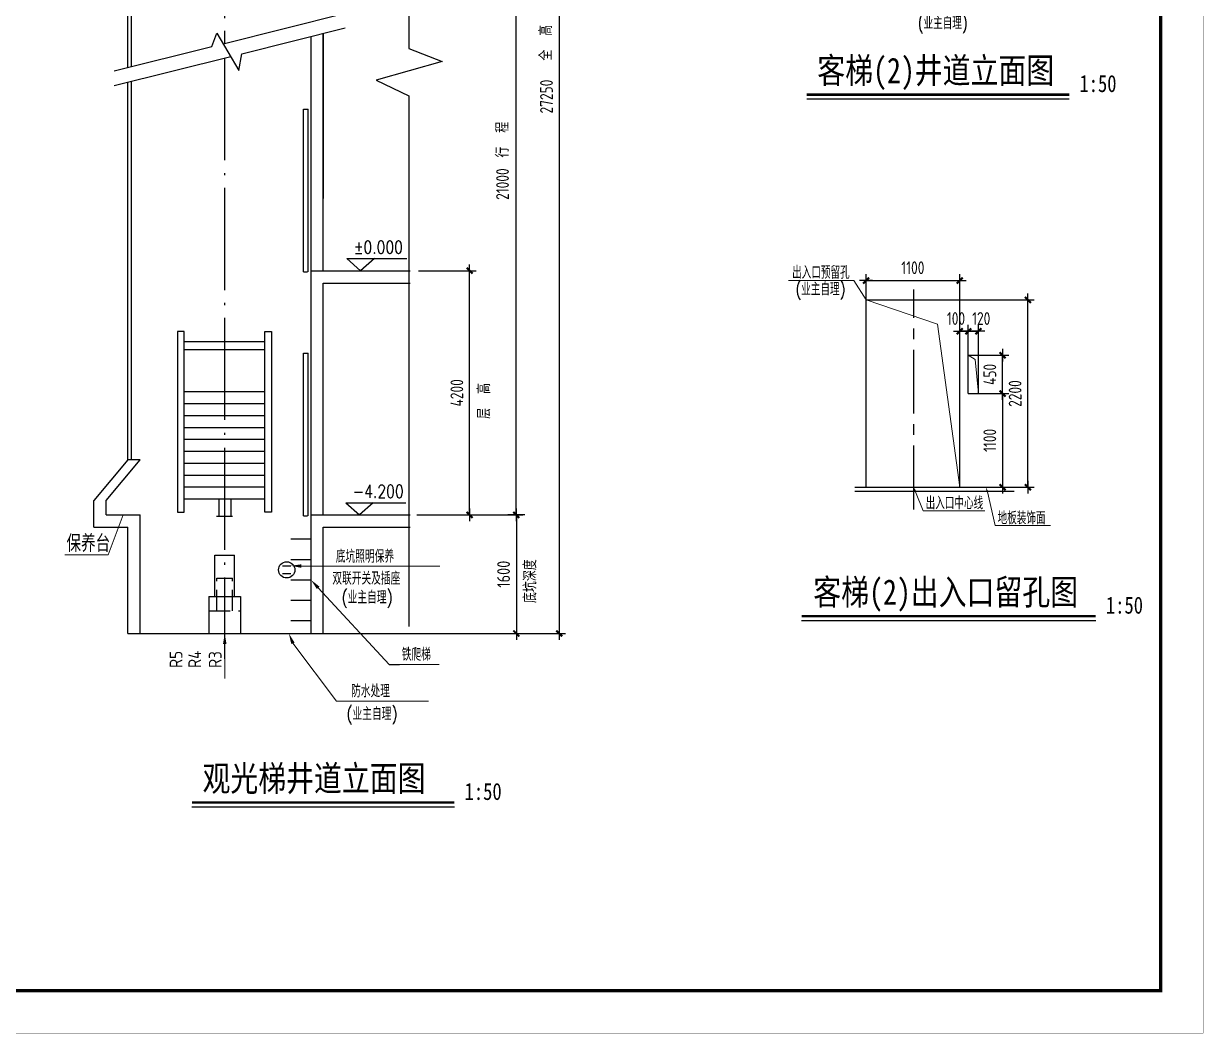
# Model space of a CAD drawing. Extents: x 185540 to 253404, y 138157 to 180211.
# Drawn here: x 239552 to 253404, y 138157 to 150015 of the extents above; entities that cross this region are included whole.
import ezdxf

# ---------------------------------------------------------------- set-up
doc = ezdxf.new("R2010")
doc.units = 0
doc.header["$LTSCALE"] = 1000
doc.header["$MEASUREMENT"] = 0
for name, pattern in [('ACAD_ISO04W100', [30.5, 24, -3, 0.5, -3]), ('CENTER2', [1.125, 0.75, -0.125, 0.125, -0.125]), ('DASH', [0.35, 0.25, -0.1])]:
    doc.linetypes.add(name, pattern=pattern)
doc.layers.get('0').update_dxf_attribs({"linetype": 'CONTINUOUS'})
doc.layers.get('DEFPOINTS').update_dxf_attribs({"linetype": 'CONTINUOUS'})
for name, color, linetype in [('1', 8, 'CONTINUOUS'), ('DIM', 4, 'CONTINUOUS'), ('LOUTI', 3, 'CONTINUOUS'), ('MAIN', 7, 'CONTINUOUS'), ('TC', 8, 'CONTINUOUS'), ('WALL', 1, 'CONTINUOUS'), ('WINDOW', 4, 'CONTINUOUS'), ('WINDOWS', 4, 'CONTINUOUS'), ('WZ', 1, 'CONTINUOUS')]:
    doc.layers.add(name, color=color, linetype=linetype)
doc.layers.add('AXIS', color=3, linetype='CONTINUOUS', lineweight=9)
doc.styles.add('DIM_FONT', font='tssdeng.shx', dxfattribs={"width": 0.8, "bigfont": 'tssdchn.shx'})
doc.styles.add('H1', font='SimSun.ttf')
doc.styles.get("Standard").update_dxf_attribs({"font": 'txt.shx', "width": 0.8, "height": 260, "bigfont": 'china.shx'})
doc.styles.add('TSS', font='tssdeng.shx', dxfattribs={"width": 0.85, "bigfont": 'tssdchn.shx'})
doc.dimstyles.new('DIMN-200', dxfattribs={"dimtxt": 300, "dimasz": 1, "dimexe": 250, "dimexo": 0, "dimgap": 150, "dimtad": 1, "dimdec": 0, "dimdsep": 46, "dimtxsty": 'DIM_FONT', "dimblk": '_DIMX', "dimcen": 2.5, "dimclrd": 256, "dimclre": 256, "dimclrt": 4, "dimadec": 0, "dimazin": 0, "dimtfac": 1, "dimtdec": 0, "dimtix": 1, "dimtmove": 2, "dimatfit": 3, "dimldrblk": '_DIMX', "dimfxl": 0, "dimtolj": 1, "dimtzin": 0, "dimarcsym": 0})
doc.dimstyles.new('NORMAL', dxfattribs={"dimtxt": 450, "dimasz": 1, "dimexe": 150, "dimexo": 0, "dimgap": 150, "dimtad": 1, "dimdec": 0, "dimzin": 0, "dimdsep": 46, "dimtxsty": 'DIM_FONT', "dimblk1": '1', "dimblk2": '1', "dimsah": 1, "dimcen": 0, "dimclrd": 4, "dimclre": 4, "dimclrt": 4, "dimadec": 0, "dimazin": 0, "dimtfac": 1, "dimtdec": 0, "dimtmove": 0, "dimatfit": 3, "dimldrblk": '1', "dimfxl": 0, "dimtolj": 1, "dimtzin": 0, "dimarcsym": 0})
doc.dimstyles.get("Standard").update_dxf_attribs({"dimtxt": 300, "dimasz": 1, "dimexe": 150, "dimexo": 0, "dimgap": 150, "dimtad": 1, "dimdec": 0, "dimzin": 0, "dimdsep": 46, "dimtxsty": 'Standard', "dimblk1": '_DIMX', "dimblk2": '_DIMX', "dimsah": 1, "dimcen": 200, "dimclrd": 256, "dimclre": 256, "dimclrt": 4, "dimadec": 0, "dimazin": 0, "dimtfac": 1, "dimtdec": 0, "dimtix": 1, "dimtmove": 2, "dimatfit": 3, "dimldrblk": '_DIMX', "dimfxl": 0, "dimtolj": 1, "dimtzin": 0, "dimarcsym": 0})

# ---------------------------------------------------------------- blocks, each defined once
blk = doc.blocks.new('_DIMX')
blk.add_line((-150, 0), (150, 0))
at = {"const_width": 50}
blk.add_lwpolyline([(-70, -70), (70, 70)], dxfattribs=at)
blk = doc.blocks.new('*D116')
at = {"linetype": 'ByBlock'}
for p, q in [((282683, 129082), (283558, 129082)), ((283483, 126883), (283483, 129082)), ((282683, 126882), (283558, 126882))]:
    blk.add_line(p, q, dxfattribs=at)
at = {"layer": 'DEFPOINTS', "color": 0, "linetype": 'ByBlock'}
for p in [(282683, 129082), (283483, 129082), (282683, 126882)]:
    blk.add_point(p, dxfattribs=at)
at = {"linetype": 'ByBlock', "xscale": 0.5, "yscale": 0.5, "zscale": 0.5}
for p, rotation in [((283483, 129082), 90), ((283483, 126882), 270)]:
    blk.add_blockref('_DIMX', p, dxfattribs=dict(at, rotation=rotation))
at = {"color": 4, "linetype": 'ByBlock', "insert": (283333, 127982), "char_height": 150, "attachment_point": 5, "rotation": 90, "style": 'DIM_FONT'}
blk.add_mtext('\\A1;2200', dxfattribs=at)
blk = doc.blocks.new('*D115')
at = {"linetype": 'ByBlock'}
for p, q in [((282903, 127982), (283261, 127982)), ((283186, 127982), (283186, 126883)), ((282683, 126882), (283261, 126882))]:
    blk.add_line(p, q, dxfattribs=at)
at = {"layer": 'DEFPOINTS', "color": 0, "linetype": 'ByBlock'}
for p in [(282903, 127982), (282683, 126882), (283186, 126882)]:
    blk.add_point(p, dxfattribs=at)
at = {"linetype": 'ByBlock', "xscale": 0.5, "yscale": 0.5, "zscale": 0.5}
for p, rotation in [((283186, 127982), 90), ((283186, 126882), 270)]:
    blk.add_blockref('_DIMX', p, dxfattribs=dict(at, rotation=rotation))
at = {"color": 4, "linetype": 'ByBlock', "insert": (283036, 127432), "char_height": 150, "attachment_point": 5, "rotation": 90, "style": 'DIM_FONT'}
blk.add_mtext('\\A1;1100', dxfattribs=at)
blk = doc.blocks.new('*D118')
at = {"linetype": 'ByBlock'}
for p, q in [((282903, 128432), (283261, 128432)), ((283186, 128433), (283186, 128433)), ((283186, 127982), (283186, 128432)), ((282903, 127982), (283261, 127982)), ((283186, 127982), (283186, 127981))]:
    blk.add_line(p, q, dxfattribs=at)
at = {"layer": 'DEFPOINTS', "color": 0, "linetype": 'ByBlock'}
for p in [(282903, 128432), (283186, 128432), (282903, 127982)]:
    blk.add_point(p, dxfattribs=at)
at = {"linetype": 'ByBlock', "xscale": 0.5, "yscale": 0.5, "zscale": 0.5}
for p, rotation in [((283186, 128432), 270), ((283186, 127982), 90)]:
    blk.add_blockref('_DIMX', p, dxfattribs=dict(at, rotation=rotation))
at = {"color": 4, "linetype": 'ByBlock', "insert": (283036, 128207), "char_height": 150, "attachment_point": 5, "rotation": 90, "style": 'DIM_FONT'}
blk.add_mtext('\\A1;450', dxfattribs=at)
blk = doc.blocks.new('*D117')
at = {"linetype": 'ByBlock'}
for p, q in [((270627, 140283), (270627, 140585)), ((270628, 140510), (271727, 140510)), ((271727, 140283), (271727, 140585))]:
    blk.add_line(p, q, dxfattribs=at)
at = {"layer": 'DEFPOINTS', "color": 0, "linetype": 'ByBlock'}
for p in [(271727, 140510), (270627, 140283), (271727, 140283)]:
    blk.add_point(p, dxfattribs=at)
at = {"linetype": 'ByBlock', "xscale": 0.5, "yscale": 0.5, "zscale": 0.5, "rotation": 180}
blk.add_blockref('_DIMX', (270627, 140510), dxfattribs=at)
at = {"linetype": 'ByBlock', "xscale": 0.5, "yscale": 0.5, "zscale": 0.5}
blk.add_blockref('_DIMX', (271727, 140510), dxfattribs=at)
at = {"color": 4, "linetype": 'ByBlock', "insert": (271177, 140660), "char_height": 150, "attachment_point": 5, "style": 'DIM_FONT'}
blk.add_mtext('\\A1;1100', dxfattribs=at)
blk = doc.blocks.new('*D119')
at = {"linetype": 'ByBlock'}
for p, q in [((282682, 128713), (282682, 128713)), ((282683, 128432), (282683, 128788)), ((282783, 128713), (282683, 128713)), ((282783, 128713), (282683, 128713)), ((282783, 128432), (282783, 128788)), ((282783, 128713), (282784, 128713))]:
    blk.add_line(p, q, dxfattribs=at)
at = {"layer": 'DEFPOINTS', "color": 0, "linetype": 'ByBlock'}
for p in [(282683, 128713), (282683, 128432), (282783, 128432)]:
    blk.add_point(p, dxfattribs=at)
at = {"linetype": 'ByBlock', "xscale": 0.5, "yscale": 0.5, "zscale": 0.5}
blk.add_blockref('_DIMX', (282683, 128713), dxfattribs=at)
at = {"linetype": 'ByBlock', "xscale": 0.5, "yscale": 0.5, "zscale": 0.5, "rotation": 180}
blk.add_blockref('_DIMX', (282783, 128713), dxfattribs=at)
at = {"color": 4, "linetype": 'ByBlock', "insert": (282639, 128863), "char_height": 150, "attachment_point": 5, "style": 'DIM_FONT'}
blk.add_mtext('\\A1;100', dxfattribs=at)
blk = doc.blocks.new('*D120')
at = {"linetype": 'ByBlock'}
for p, q in [((282782, 128713), (282782, 128713)), ((282783, 128713), (282903, 128713)), ((282783, 128713), (282903, 128713)), ((282903, 128432), (282903, 128788)), ((282903, 128713), (282904, 128713))]:
    blk.add_line(p, q, dxfattribs=at)
at = {"layer": 'DEFPOINTS', "color": 0, "linetype": 'ByBlock'}
for p in [(282903, 128713), (282783, 128432), (282903, 128432)]:
    blk.add_point(p, dxfattribs=at)
at = {"linetype": 'ByBlock', "xscale": 0.5, "yscale": 0.5, "zscale": 0.5}
blk.add_blockref('_DIMX', (282783, 128713), dxfattribs=at)
at = {"linetype": 'ByBlock', "xscale": 0.5, "yscale": 0.5, "zscale": 0.5, "rotation": 180}
blk.add_blockref('_DIMX', (282903, 128713), dxfattribs=at)
at = {"color": 4, "linetype": 'ByBlock', "insert": (282935, 128863), "char_height": 150, "attachment_point": 5, "style": 'DIM_FONT'}
blk.add_mtext('\\A1;120', dxfattribs=at)
blk = doc.blocks.new('*D484')
at = {"linetype": 'ByBlock'}
for p, q in [((245051, 155463), (245916, 155463)), ((245841, 155463), (245841, 142854)), ((243506, 142854), (245916, 142854))]:
    blk.add_line(p, q, dxfattribs=at)
at = {"layer": 'DEFPOINTS', "color": 0, "linetype": 'ByBlock'}
for p in [(245051, 155463), (243506, 142854), (245841, 142854)]:
    blk.add_point(p, dxfattribs=at)
at = {"linetype": 'ByBlock', "xscale": 0.5, "yscale": 0.5, "zscale": 0.5}
for p, rotation in [((245841, 155463), 90), ((245841, 142854), 270)]:
    blk.add_blockref('_DIMX', p, dxfattribs=dict(at, rotation=rotation))
at = {"color": 4, "linetype": 'ByBlock', "insert": (245691, 149158), "char_height": 150, "attachment_point": 5, "rotation": 90, "style": 'DIM_FONT'}
blk.add_mtext('\\A1;27250', dxfattribs=at)
blk = doc.blocks.new('*D485')
at = {"linetype": 'ByBlock'}
for p, q in [((244387, 150999), (245412, 150999)), ((245337, 144246), (245337, 150999)), ((244168, 144246), (245412, 144246))]:
    blk.add_line(p, q, dxfattribs=at)
at = {"layer": 'DEFPOINTS', "color": 0, "linetype": 'ByBlock'}
for p in [(244387, 150999), (245337, 150999), (244168, 144246)]:
    blk.add_point(p, dxfattribs=at)
at = {"linetype": 'ByBlock', "xscale": 0.5, "yscale": 0.5, "zscale": 0.5}
for p, rotation in [((245337, 150999), 90), ((245337, 144246), 270)]:
    blk.add_blockref('_DIMX', p, dxfattribs=dict(at, rotation=rotation))
at = {"color": 4, "linetype": 'ByBlock', "insert": (245175, 148130), "char_height": 150, "attachment_point": 5, "rotation": 90, "style": 'DIM_FONT'}
blk.add_mtext('\\A1;21000', dxfattribs=at)
blk = doc.blocks.new('*D486')
at = {"linetype": 'ByBlock'}
for p, q in [((238764, 125908), (239439, 125908)), ((239364, 123041), (239364, 125907)), ((238913, 123041), (239439, 123041))]:
    blk.add_line(p, q, dxfattribs=at)
at = {"layer": 'DEFPOINTS', "color": 0, "linetype": 'ByBlock'}
for p in [(238764, 125908), (239364, 125908), (238913, 123041)]:
    blk.add_point(p, dxfattribs=at)
at = {"linetype": 'ByBlock', "xscale": 0.5, "yscale": 0.5, "zscale": 0.5}
for p, rotation in [((239364, 125908), 90), ((239364, 123041), 270)]:
    blk.add_blockref('_DIMX', p, dxfattribs=dict(at, rotation=rotation))
at = {"color": 4, "linetype": 'ByBlock', "insert": (239214, 124474), "char_height": 150, "attachment_point": 5, "rotation": 90, "style": 'DIM_FONT'}
blk.add_mtext('\\A1;4200', dxfattribs=at)
blk = doc.blocks.new('1')
at = {"layer": 'DIM'}
for p, q in [((-150, 0), (150, 0)), ((0, -200), (0, 200))]:
    blk.add_line(p, q, dxfattribs=at)
at = {"layer": 'DIM', "const_width": 45}
blk.add_lwpolyline([(-71, -71), (71, 71)], dxfattribs=at)
blk = doc.blocks.new('*D487')
at = {"color": 4, "linetype": 'ByBlock'}
for p, q in [((157487, 152893), (158713, 152893)), ((158638, 152892), (158638, 151501)), ((156323, 151501), (158713, 151501))]:
    blk.add_line(p, q, dxfattribs=at)
at = {"layer": 'DEFPOINTS', "color": 0, "linetype": 'ByBlock'}
for p in [(157487, 152893), (156323, 151501), (158638, 151501)]:
    blk.add_point(p, dxfattribs=at)
at = {"color": 4, "linetype": 'ByBlock', "xscale": 0.5, "yscale": 0.5, "zscale": 0.5}
for p, rotation in [((158638, 152893), 90), ((158638, 151501), 270)]:
    blk.add_blockref('1', p, dxfattribs=dict(at, rotation=rotation))
at = {"color": 4, "linetype": 'ByBlock', "insert": (158488, 152197), "char_height": 150, "attachment_point": 5, "rotation": 90, "style": 'TSS'}
blk.add_mtext('\\A1;1600', dxfattribs=at)

msp = doc.modelspace()

# ---------------------------------------------------------------- linework, layer by layer
at = {"color": 0, "linetype": 'ByBlock'}
msp.add_line((250543.1, 146197.5), (250543.1, 146363.9), dxfattribs=at)
for points, const_width in [([(253402.3, 138159.3), (193952.3, 138159.3), (193952.3, 180209.3), (253402.3, 180209.3)], 4), ([(252902.3, 179709.3), (252902.3, 138659.3), (195202.3, 138659.3), (195202.3, 179709.3)], 40)]:
    msp.add_lwpolyline(points, close=True, dxfattribs=dict(const_width=const_width))
at = {"layer": '1', "linetype": 'CENTER2'}
msp.add_line((250003.2, 144309.6), (250003.2, 146894.3), dxfattribs=at)
at = {"layer": 'AXIS'}
for p, q in [((248533.5, 146999.4), (249300.9, 146999.4)), ((249300.9, 146999.4), (249443.1, 146770.8)), ((249443.1, 146770.8), (250280.5, 146485)), ((250280.5, 146485), (250543.1, 144570.8)), ((250643.1, 146120.8), (250724.6, 146071)), ((250724.6, 146071), (250763.1, 145670.8)), ((250025.2, 144517.4), (250115.5, 144294.1)), ((250869.7, 144517.4), (250960, 144119.4)), ((250115.5, 144294.1), (250839.5, 144294.1)), ((250960, 144119.4), (251607.2, 144119.4)), ((242813, 143645.2), (244438.7, 143645.2)), ((243010.8, 143389.2), (243842, 142489.6)), ((241913.2, 142728.9), (241913.2, 142326.2)), ((242713.9, 142738.8), (243224.7, 142060.4)), ((243966.2, 142489.6), (244430.4, 142489.6)), ((243224.7, 142060.4), (244306.2, 142060.4))]:
    msp.add_line(p, q, dxfattribs=at)
msp.add_lwpolyline([(240720.6, 144245.3), (240542.9, 143776.1), (240034.7, 143776.1)], dxfattribs=at)
for points in [[(250015.9, 144513.6), (250034.4, 144521.1), (250002.7, 144573)], [(250860.4, 144513.6), (250878.9, 144521.1), (250847.2, 144573)], [(242813, 143624.1), (242814.2, 143665.7), (242688.9, 143648.5)], [(243026.1, 143403.1), (242995.5, 143375.3), (242927.3, 143481.2)], [(241892.4, 142728.9), (241934, 142728.9), (241913.2, 142853.7)], [(242733, 142746.9), (242694.7, 142730.7), (242665.3, 142853.7)]]:
    msp.add_solid(points, dxfattribs=at)
at = {"layer": 'DEFPOINTS', "color": 0, "linetype": 'ByBlock'}
msp.add_point((250543.1, 146177.5), dxfattribs=at)
at = {"layer": 'DIM'}
for p, q in [((241842.3, 144433.9), (241842.3, 144232.1)), ((241984.6, 144433.9), (241984.6, 144232.1)), ((241815.1, 144232.1), (242005.7, 144232.1)), ((242927.3, 143959), (242688.4, 143959)), ((242927.3, 143720.1), (242688.4, 143720.1)), ((242593.3, 143648.5), (242688.9, 143648.5)), ((242688.9, 143552.9), (242593.3, 143552.9)), ((242927.3, 143481.2), (242688.4, 143481.2)), ((242927.3, 143242.3), (242688.4, 143242.3)), ((242927.3, 143003.4), (242688.4, 143003.4))]:
    msp.add_line(p, q, dxfattribs=at)
msp.add_circle((242641.1, 143600.7), 95.6, dxfattribs=at)
at = {"layer": 'LOUTI'}
for p, q in [((241358.7, 146398.7), (241358.7, 144279)), ((241438.2, 146398.7), (241358.7, 146398.7)), ((241438.2, 144279), (241438.2, 146398.7)), ((242384.5, 144279), (242384.5, 146398.7)), ((242384.5, 146398.7), (242464.1, 146398.7)), ((242464.1, 146398.7), (242464.1, 144279)), ((241438.2, 146282.6), (242384.5, 146282.6)), ((241438.2, 146188.7), (242384.5, 146188.7)), ((241438.2, 145693.9), (242384.5, 145693.9)), ((241438.2, 145553.9), (242384.5, 145553.9)), ((241438.2, 145413.9), (242384.5, 145413.9)), ((241438.2, 145273.9), (242384.5, 145273.9)), ((241438.2, 145133.9), (242384.5, 145133.9)), ((241438.2, 144993.9), (242384.5, 144993.9)), ((241438.2, 144853.9), (242384.5, 144853.9)), ((241438.2, 144713.9), (242384.5, 144713.9)), ((241438.2, 144573.9), (242384.5, 144573.9)), ((241438.2, 144433.9), (242384.5, 144433.9)), ((241358.7, 144279), (241438.2, 144279)), ((242464.1, 144279), (242384.5, 144279))]:
    msp.add_line(p, q, dxfattribs=at)
at = {"layer": 'MAIN'}
for p, q in [((249443.1, 144570.8), (249443.1, 146770.8)), ((249443.1, 146770.8), (250543.1, 146770.8)), ((250543.1, 144570.8), (250543.1, 146770.8)), ((250643.1, 146120.8), (250763.1, 146120.8)), ((250643.1, 145670.8), (250643.1, 146120.8)), ((250763.1, 145670.8), (250763.1, 146120.8)), ((250643.1, 145670.8), (250763.1, 145670.8)), ((249310.4, 144570.8), (251181.9, 144570.8)), ((249310.7, 144525.8), (251008.7, 144525.8)), ((249993.1, 144525.8), (251182.7, 144525.8)), ((250902.3, 144570.8), (251093.6, 144570.8))]:
    msp.add_line(p, q, dxfattribs=at)
at = {"layer": 'TC'}
for p, q in [((244074.8, 158402.2), (244074.8, 149722.1)), ((241893.8, 149779.2), (243328.3, 150137.6)), ((241762.3, 149746.3), (241820, 149903.8)), ((241820, 149903.8), (242080.5, 149463.9)), ((242115.1, 149661.3), (243328.3, 149964.5)), ((240615.3, 149459.7), (241762.3, 149746.3)), ((240615.3, 149286.5), (241983.1, 149628.3)), ((242080.5, 149463.9), (242115.1, 149661.3)), ((244074.8, 149722.1), (244467.2, 149571.4)), ((244467.2, 149571.4), (243690, 149351.2)), ((243690, 149351.2), (244074.8, 149165.7)), ((244074.8, 149165.7), (244074.8, 142936))]:
    msp.add_line(p, q, dxfattribs=at)
at = {"layer": 'TC', "linetype": 'ACAD_ISO04W100', "ltscale": 0.05}
for p, q in [((241911.2, 154504.8), (241911.2, 149783.5)), ((241911.2, 149610.3), (241911.2, 142554.9))]:
    msp.add_line(p, q, dxfattribs=at)
at = {"layer": 'WALL'}
for p, q in [((243070.6, 147112.7), (243070.6, 149900.1)), ((243070.6, 148015.6), (243070.6, 149900.1)), ((243070.6, 149900.1), (243070.6, 147960.5)), ((242927.3, 142853.7), (242927.3, 149864.2)), ((242927.3, 147112.7), (244089.9, 147112.7)), ((243070.6, 144245.7), (243070.6, 146968.7)), ((243070.6, 146968.7), (244091.6, 146968.7)), ((240777.2, 144893.2), (240377.2, 144414.6)), ((240521.2, 144415.8), (240920.5, 144893.2)), ((240920.5, 144893.2), (240777.2, 144893.2)), ((240377.2, 144102.4), (240377.2, 144414.6)), ((240521.2, 144245.7), (240521.2, 144415.8)), ((240521.2, 144245.7), (240920.5, 144245.7)), ((240920.5, 142853.7), (240920.5, 144245.7)), ((242927.3, 144245.7), (244091.6, 144245.7)), ((240377.2, 144102.4), (240777.2, 144102.4)), ((240777.2, 142853.7), (240777.2, 144102.4)), ((243070.6, 142853.7), (243070.6, 144102.4)), ((243070.6, 144102.4), (244091.6, 144102.4)), ((240777.2, 142853.7), (243070.6, 142853.7))]:
    msp.add_line(p, q, dxfattribs=at)
at = {"layer": 'WINDOW'}
for p, q in [((240777.2, 149500.1), (240777.2, 153793.2)), ((240817.2, 149510.1), (240817.2, 153793.2)), ((240817.2, 144893.2), (240817.2, 149337)), ((240777.2, 144893.2), (240777.2, 149327)), ((242839.9, 147100.8), (242839.9, 149012.1)), ((242839.9, 149012.1), (242891.3, 149012.1)), ((242891.3, 147100.8), (242891.3, 149012.1)), ((242839.9, 147100.8), (242886.2, 147100.8)), ((242839.9, 144233.8), (242839.9, 146145.1)), ((242839.9, 146145.1), (242891.3, 146145.1)), ((242891.3, 144233.8), (242891.3, 146145.1)), ((242839.9, 144233.8), (242886.2, 144233.8)), ((241798.2, 143288.7), (241798.2, 143771.1)), ((241798.2, 143771.1), (242028.3, 143771.1)), ((242028.3, 143288.7), (242028.3, 143771.1)), ((241726.7, 143288.7), (241726.7, 142853.7)), ((241726.7, 143288.7), (242099.8, 143288.7)), ((242099.8, 143288.7), (242099.8, 142853.7))]:
    msp.add_line(p, q, dxfattribs=at)
at = {"layer": 'WINDOW', "linetype": 'DASH'}
for p, q in [((241820.5, 143117.6), (241820.5, 143503.5)), ((241820.5, 143503.5), (242004.5, 143503.5)), ((242004.5, 143117.6), (242004.5, 143503.5)), ((241725.9, 143117.6), (242099, 143117.6))]:
    msp.add_line(p, q, dxfattribs=at)
at = {"layer": 'WINDOWS'}
for p, q in [((248746.7, 149131.2), (251828.8, 149131.2)), ((243347.5, 147255.8), (244051.4, 147255.8)), ((243347.5, 147255.8), (243508.6, 147112.7)), ((243669.8, 147255.8), (243508.6, 147112.7)), ((243335.6, 144388.8), (244039.6, 144388.8)), ((243335.6, 144388.8), (243496.8, 144245.7)), ((243657.9, 144388.8), (243496.8, 144245.7)), ((248686.4, 143006.2), (252139.8, 143006.2)), ((241527.5, 140818.5), (244609.7, 140818.5))]:
    msp.add_line(p, q, dxfattribs=at)
at = {"layer": 'WINDOWS', "const_width": 30}
for points in [[(248746.7, 149181.2), (251828.8, 149181.2)], [(248686.4, 143056.2), (252139.8, 143056.2)], [(241527.5, 140868.5), (244609.7, 140868.5)]]:
    msp.add_lwpolyline(points, dxfattribs=at)
at = {"layer": 'WZ'}
msp.add_line((243842, 142489.6), (243966.2, 142489.6), dxfattribs=at)

# ---------------------------------------------------------------- texts
at = {"layer": 'AXIS'}
for s, width, p in [('(业主自理)', 0.75, (250050.5, 149948.4)), ('%%P0.000', 0.8, (243429.5, 147314.3)), ('出入口预留孔', 0.75, (248575.5, 147017.5)), ('(业主自理)', 0.75, (248614.8, 146822.5)), ('-4.200', 0.8, (243417.7, 144447.3)), ('出入口中心线', 0.75, (250143.4, 144310.3)), ('地板装饰面', 0.75, (250987.9, 144135.6)), ('底坑照明保养', 0.8, (243217.3, 143683.9)), ('双联开关及插座', 0.8, (243176.8, 143425.5)), ('(业主自理)', 0.8, (243284.5, 143203.1)), ('铁爬梯', 0.8, (243991.4, 142532.5)), ('防水处理', 0.8, (243396.8, 142103.4)), ('(业主自理)', 0.8, (243341.8, 141835.7))]:
    msp.add_text(s, height=150, dxfattribs=dict(at, width=width)).set_placement(p)
at = {"layer": 'AXIS', "style": 'TSS', "width": 0.9}
for s, p in [('全  高', (245757.1, 149580.2)), ('行  程', (245247.6, 148441.3)), ('层  高', (245031.3, 145374.1)), ('底坑深度', (245573.8, 143211.6)), ('R5', (241416.6, 142448.3)), ('R4', (241635.8, 142448.3)), ('R3', (241876.4, 142448.6))]:
    msp.add_text(s, height=150, rotation=90, dxfattribs=at).set_placement(p)
at = {"layer": 'AXIS'}
for s, height, style, width, p in [('客梯(2)井道立面图', 300, 'H1', 0.8, (248871.3, 149314.9)), ('1:50', 200, 'H1', 0.8, (251948.7, 149211.2)), ('保养台', 200, 'TSS', 0.9, (240055, 143811.1)), ('客梯(2)出入口留孔图', 300, 'H1', 0.8, (248823.9, 143189.9)), ('1:50', 200, 'H1', 0.8, (252259.7, 143086.2)), ('观光梯井道立面图', 300, 'H1', 0.8, (241652.2, 141002.2)), ('1:50', 200, 'H1', 0.8, (244729.6, 140898.5))]:
    msp.add_text(s, height=height, dxfattribs=dict(at, style=style, width=width)).set_placement(p)

# ---------------------------------------------------------------- dimensions: what is measured, and where the dimension line sits
dim = msp.add_linear_dim(base=(245841, 142853.7), p1=(245051, 155463), p2=(243505.6, 142853.7), angle=90, text='27250', dimstyle='DIMN-200', override={"dimscale": 0.5, "dimexe": 150, "dimzin": 0, "dimblk1": '_DIMX', "dimblk2": '_DIMX', "dimsah": 1, "dimcen": 200}, dxfattribs=at)
dim.commit()
dim.dimension.update_dxf_attribs({"geometry": '*D484', "text_midpoint": (245691, 149158.4)})
dim = msp.add_linear_dim(base=(245336.9, 150999), p1=(244168.4, 144245.7), p2=(244387.3, 150999), angle=90, text='21000', dimstyle='DIMN-200', override={"dimscale": 0.5, "dimexe": 150, "dimzin": 0, "dimblk1": '_DIMX', "dimblk2": '_DIMX', "dimsah": 1, "dimcen": 200}, dxfattribs=at)
dim.commit()
dim.dimension.update_dxf_attribs({"geometry": '*D485', "text_midpoint": (245174.6, 148130.1), "dimtype": 160})
dim = msp.add_linear_dim(base=(244788.4, 147112.7), p1=(244337.5, 144245.7), p2=(244188.3, 147112.7), angle=90, text='4200', dimstyle='DIMN-200', override={"dimscale": 0.5, "dimexe": 150, "dimzin": 0, "dimblk1": '_DIMX', "dimblk2": '_DIMX', "dimsah": 1, "dimcen": 200}, dxfattribs=at)
dim.commit()
dim.dimension.update_dxf_attribs({"geometry": '*D486', "text_midpoint": (244638.4, 145679.2), "insert": (5424.7, 21205.1)})
dim = msp.add_linear_dim(base=(250543.1, 146998.4), p1=(249443.1, 146770.8), p2=(250543.1, 146770.8), dimstyle='DIMN-200', override={"dimscale": 0.5, "dimexe": 150, "dimzin": 0, "dimblk1": '_DIMX', "dimblk2": '_DIMX', "dimsah": 1, "dimcen": 200}, dxfattribs=at)
dim.commit()
dim.dimension.update_dxf_attribs({"geometry": '*D117', "text_midpoint": (249993.1, 147148.4), "insert": (-21184, 6488.1)})
for base, p1, p2, picture, middle in [((251343.3, 146770.8), (250543.1, 144570.8), (250543.1, 146770.8), '*D116', (251193.3, 145670.8)), ((251047, 146120.8), (250763.1, 145670.8), (250763.1, 146120.8), '*D118', (250897, 145895.8)), ((251047, 144570.8), (250763.1, 145670.8), (250543.1, 144570.8), '*D115', (250897, 145120.8))]:
    dim = msp.add_linear_dim(base=base, p1=p1, p2=p2, angle=90, dimstyle='DIMN-200', override={"dimscale": 0.5, "dimexe": 150, "dimzin": 0, "dimblk1": '_DIMX', "dimblk2": '_DIMX', "dimsah": 1, "dimcen": 200}, dxfattribs=at)
    dim.commit()
    dim.dimension.update_dxf_attribs({"geometry": picture, "text_midpoint": middle, "insert": (-32139.5, 17688.8)})
for base, p2, override, picture, middle in [((250543.1, 146401.3), (250543.1, 146120.8), {"dimscale": 0.5, "dimtxsty": 'DIM_FONT', "dimblk": '_DIMX'}, '*D119', (250499.6, 146551.3)), ((250763.1, 146401.3), (250763.1, 146120.8), {"dimscale": 0.5, "dimtxsty": 'DIM_FONT', "dimblk": '_DIMX', "dimse1": 1}, '*D120', (250795.5, 146551.3))]:
    dim = msp.add_linear_dim(base=base, p1=(250643.1, 146120.8), p2=p2, dimstyle='Standard', override=override, dxfattribs=at)
    dim.commit()
    dim.dimension.update_dxf_attribs({"geometry": picture, "text_midpoint": middle, "dimtype": 160, "insert": (-32139.5, 17688.8)})
at = {"layer": 'WZ'}
dim = msp.add_linear_dim(base=(245336.9, 142853.7), p1=(244186.6, 144245.7), p2=(243022.6, 142853.7), angle=90, text='1600', dimstyle='NORMAL', override={"dimscale": 0.5, "dimtxt": 300, "dimtxsty": 'TSS', "dimtmove": 2}, dxfattribs=at)
dim.commit()
dim.dimension.update_dxf_attribs({"geometry": '*D487', "text_midpoint": (245186.9, 143549.7), "insert": (86699.2, -8647.1)})

doc.saveas('drawing.dxf')
